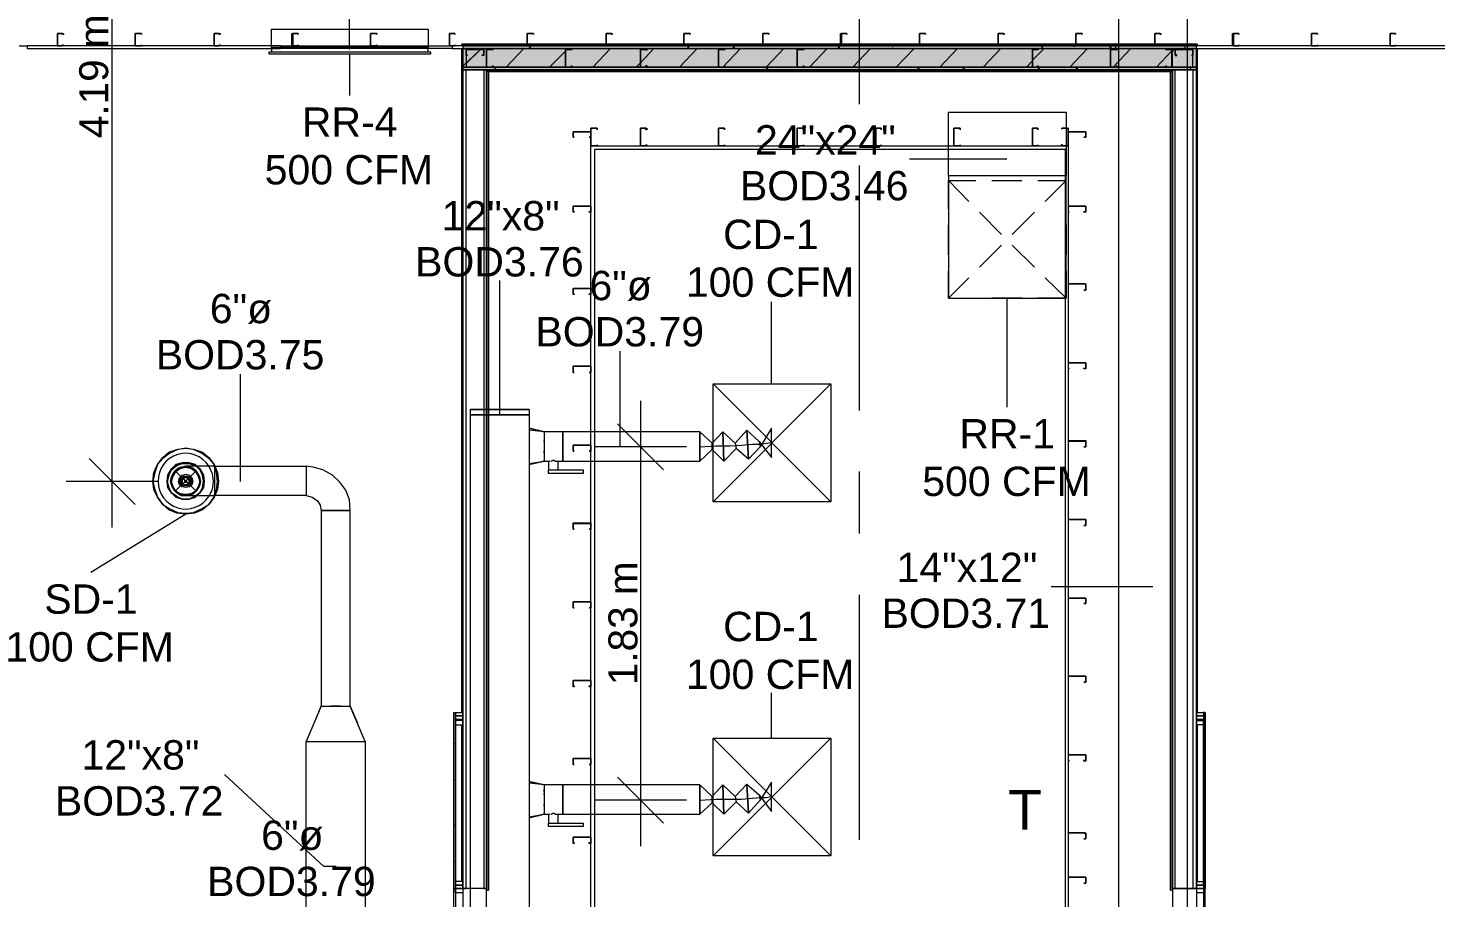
# Model space of a CAD drawing. Header units: metres. Extents: x -2 to 237, y -8 to 52.
# Drawn here: x 28.65 to 35.95, y 17.46 to 21.97 of the extents above; entities that cross this region are included whole.
import ezdxf

# ---------------------------------------------------------------- set-up
doc = ezdxf.new("R2010")
doc.units = ezdxf.units.M
doc.layers.add('HVAC - Ductos', color=5, linetype='Continuous', lineweight=0)
doc.layers.add('PDF2_Text', color=7, linetype='Continuous', lineweight=0)
doc.layers.add('PDF2_Geometry', color=7, linetype='Continuous', lineweight=0, true_color=0xaaaaaa)
doc.layers.add('PDF2_Solid Fills', color=7, linetype='Continuous', lineweight=0, true_color=0xffffff)
doc.styles.add('PDF Helvetica', font='')
doc.styles.get('PDF Helvetica').set_extended_font_data('Helvetica')

msp = doc.modelspace()

# ---------------------------------------------------------------- hatches: boundary and pattern name
at = {"layer": 'PDF2_Solid Fills', "lineweight": 0, "transparency": 33554559}
for points in [[(34.6874, 21.8644), (34.6874, 21.768), (30.9221, 21.768), (30.9221, 21.8644), (30.9037, 21.8644), (30.9037, 21.7543), (34.7057, 21.7543), (34.7057, 21.8644)], [(34.6874, 21.7681), (34.6874, 21.8644), (30.9221, 21.8644), (30.9221, 21.7681)]]:
    msp.add_hatch(color=256, dxfattribs=at).paths.add_polyline_path(points)

# ---------------------------------------------------------------- linework, layer by layer
at = {"layer": 'HVAC - Ductos', "lineweight": 0}
for points in [[(29.0876, 19.3832), (29.0876, 24.0566)], [(30.3166, 21.8598), (30.3166, 22.0982), (30.3166, 22.3367)], [(32.9583, 22.3367), (32.9583, 22.0982), (32.9583, 21.8598)], [(30.7386, 21.846), (30.7249, 21.846), (30.7249, 21.869), (29.9131, 21.869), (29.9131, 21.9653), (30.7249, 21.9653), (30.7249, 21.869), (29.9131, 21.869), (29.9131, 21.846), (29.8993, 21.846), (29.8993, 21.8368), (30.7386, 21.8368), (30.7386, 21.846), (29.8993, 21.846)], [(29.9223, 21.8368), (30.7157, 21.8368)], [(30.3166, 21.8368), (30.3166, 21.6213)], [(33.7243, 21.2911), (33.2198, 21.2911)], [(33.4216, 21.181), (33.4216, 20.571), (34.0316, 20.571), (34.0316, 21.204), (33.4216, 21.204), (33.4216, 20.571), (34.0316, 20.571), (34.0316, 21.181)], [(33.5271, 21.0709), (33.4216, 21.181), (33.5638, 21.181)], [(33.6463, 21.181), (33.8022, 21.181)], [(33.8848, 21.181), (34.0316, 21.181)], [(33.6968, 20.9012), (33.5821, 21.0159)], [(33.8665, 20.7315), (33.7518, 20.8462)], [(31.0963, 19.9656), (31.0963, 20.6628)], [(34.0316, 20.571), (33.9215, 20.6765)], [(32.5043, 20.1262), (32.5043, 20.5527)], [(33.7243, 20.571), (33.7243, 20.0069)], [(31.7201, 19.8005), (31.7201, 20.2959)], [(29.7526, 19.6217), (29.7526, 20.1766)], [(32.8116, 20.1262), (32.2016, 19.5162)], [(32.2016, 20.1262), (32.8116, 19.5162)], [(31.2477, 19.9932), (31.2477, 19.9656), (30.945, 19.9656), (30.945, 19.9932)], [(30.945, 19.9932), (31.2477, 19.9932), (30.945, 19.9932)], [(31.8256, 20.039), (31.8256, 17.7322)], [(31.9448, 19.6813), (31.8256, 19.8005), (31.7063, 19.9198)], [(31.2477, 19.8968), (31.3256, 19.8785), (31.2477, 19.8968), (31.2477, 19.8922)], [(31.3256, 19.8785), (31.2477, 19.8877), (31.2477, 19.8785)], [(31.2477, 19.7134), (31.3256, 19.7271), (31.3486, 19.7271), (31.3486, 19.6813), (31.3532, 19.6813), (31.3578, 19.6813), (31.3624, 19.6813), (31.367, 19.6813), (31.3715, 19.6813), (31.3807, 19.6813), (31.3853, 19.6813), (31.3899, 19.6813), (31.3945, 19.6813), (31.3991, 19.6813), (31.3991, 19.7271), (31.4219, 19.7271), (31.4219, 19.7363), (31.4219, 19.7501), (31.4219, 19.7639), (31.4219, 19.7822), (31.4219, 19.8005), (31.4219, 19.8235), (31.4219, 19.8418), (31.4219, 19.8556), (31.4219, 19.8693), (31.4219, 19.8739), (31.4219, 19.8785), (31.3256, 19.8785), (31.3256, 19.8739), (31.3256, 19.8693), (31.3256, 19.8556), (31.3256, 19.8418), (31.3256, 19.8235), (31.3256, 19.8005), (31.3256, 19.7822), (31.3256, 19.7639), (31.3256, 19.7501), (31.3256, 19.7363), (31.3256, 19.7317), (31.3256, 19.7271), (31.3256, 19.7317), (31.3256, 19.7271)], [(31.2477, 19.8739), (31.2477, 19.8556), (31.2477, 19.851), (31.2477, 19.8464), (31.2477, 19.8373), (31.2477, 19.8235), (31.2477, 19.8189), (31.2477, 19.8143), (31.2477, 19.7913), (31.2477, 19.7868), (31.2477, 19.7822), (31.2477, 19.7685), (31.2477, 19.7593), (31.2477, 19.7547)], [(32.197, 19.8189), (32.2521, 19.8785), (32.2567, 19.7271), (32.197, 19.7868), (32.197, 19.8189), (32.1328, 19.8785), (31.4219, 19.8785), (31.4219, 19.8739), (31.4219, 19.8693), (31.4219, 19.8556), (31.4219, 19.8418), (31.4219, 19.8235), (31.4219, 19.8005), (31.4219, 19.7822), (31.4219, 19.7639), (31.4219, 19.7501), (31.4219, 19.7363), (31.4219, 19.7271), (32.1328, 19.7271), (32.1328, 19.8785), (32.1328, 19.7271), (32.197, 19.7868)], [(32.3163, 19.8189), (32.3759, 19.8877), (32.3851, 19.7363), (32.3209, 19.7913), (32.2567, 19.7271), (32.2521, 19.8785), (32.3163, 19.8189), (32.3209, 19.7913)], [(32.4401, 19.8281), (32.5043, 19.7455), (32.5043, 19.8968), (32.4447, 19.8005), (32.3851, 19.7363), (32.3759, 19.8877), (32.4401, 19.8281), (32.4447, 19.8005)], [(29.615, 19.6996), (29.615, 19.7088), (29.5875, 19.7409), (29.5507, 19.7685), (29.5095, 19.7868), (29.4682, 19.7913), (29.427, 19.7868), (29.3856, 19.7685), (29.349, 19.7409), (29.3215, 19.7088), (29.3077, 19.6676), (29.2985, 19.6217), (29.3077, 19.5804), (29.3215, 19.5391), (29.349, 19.5025), (29.3856, 19.4795), (29.427, 19.4611), (29.4682, 19.4565), (29.5095, 19.4611), (29.5507, 19.4795), (29.5875, 19.5025), (29.615, 19.5391), (29.615, 19.5483)], [(32.0641, 19.8005), (31.8256, 19.8005), (31.587, 19.8005)], [(32.1328, 19.8005), (32.2154, 19.8051), (32.2888, 19.8051), (32.3484, 19.8097), (32.4034, 19.8143), (32.4493, 19.8143), (32.4768, 19.8189), (32.4998, 19.8235), (32.5043, 19.8235)], [(28.9683, 19.7409), (29.0876, 19.6217), (29.2068, 19.5025)], [(29.6196, 19.5483), (29.6196, 19.5575), (29.6196, 19.5712), (29.6196, 19.585), (29.6196, 19.6034), (29.6196, 19.6217), (29.6196, 19.6446), (29.6196, 19.663), (29.6196, 19.6768), (29.6196, 19.6905), (29.6196, 19.6951), (29.6196, 19.6996), (29.5783, 19.6996), (29.537, 19.6996), (29.5049, 19.6996), (29.4819, 19.6996), (29.4682, 19.6996), (29.4728, 19.6996), (29.4682, 19.6996), (29.4499, 19.6951), (29.4316, 19.6905), (29.4132, 19.6768), (29.404, 19.663), (29.3948, 19.6446), (29.3902, 19.6217), (29.3948, 19.6034), (29.404, 19.585), (29.4132, 19.5712), (29.4316, 19.5575), (29.4499, 19.5483), (29.4682, 19.5483), (29.4728, 19.5483), (29.4682, 19.5483), (29.4499, 19.5483), (29.4316, 19.5575), (29.4132, 19.5712), (29.404, 19.585), (29.3948, 19.6034), (29.3902, 19.6217), (29.3948, 19.6446), (29.404, 19.663), (29.4132, 19.6768), (29.4316, 19.6905), (29.4499, 19.6951), (29.4682, 19.6996)], [(29.4682, 19.5483), (29.4728, 19.5483), (29.4911, 19.5483), (29.5233, 19.5483), (29.5599, 19.5483), (29.6012, 19.5483), (29.6196, 19.5483), (29.6196, 19.5575), (29.6196, 19.5712), (29.6196, 19.585), (29.6196, 19.6034), (29.6196, 19.6217), (29.6196, 19.6446), (29.6196, 19.663), (29.6196, 19.6768), (29.6196, 19.6905), (29.6196, 19.6951), (29.6196, 19.6996)], [(29.4728, 19.5483), (29.4865, 19.5483), (29.5049, 19.5575), (29.5233, 19.5712), (29.5324, 19.585), (29.5416, 19.6034), (29.5462, 19.6217), (29.5416, 19.6446), (29.5324, 19.663), (29.5233, 19.6768), (29.5049, 19.6905), (29.4865, 19.6951), (29.4728, 19.6996)], [(29.5875, 19.6996), (29.6058, 19.663), (29.6104, 19.6217), (29.6058, 19.5804), (29.5875, 19.5437)], [(29.615, 19.5483), (29.6287, 19.5804), (29.6333, 19.6217), (29.6287, 19.6676), (29.615, 19.6996)], [(29.6196, 19.6996), (29.6333, 19.6676), (29.6379, 19.6217), (29.6333, 19.5804), (29.6196, 19.5483)], [(31.2477, 19.7501), (31.2477, 19.7317)], [(31.2477, 19.7271), (31.2477, 19.718), (31.2477, 19.7134), (31.2477, 19.7088)], [(31.2477, 19.7088), (31.3256, 19.7271), (31.2477, 19.7088)], [(31.3486, 19.7271), (31.3532, 19.7271), (31.3578, 19.7271)], [(31.3624, 19.7271), (31.3715, 19.7317), (31.3761, 19.7317), (31.3853, 19.7271), (31.3945, 19.7271), (31.3991, 19.7271)], [(29.3948, 19.6492), (29.3994, 19.6538)], [(29.3994, 19.5988), (29.3948, 19.6217), (29.3994, 19.6492)], [(29.404, 19.6538), (29.4178, 19.6768), (29.4362, 19.6905)], [(29.4362, 19.6905), (29.4407, 19.6951)], [(29.4453, 19.6905), (29.4682, 19.6951), (29.4911, 19.6905)], [(29.4957, 19.6951), (29.5003, 19.6905), (29.5187, 19.6768), (29.5324, 19.6538)], [(29.537, 19.6538), (29.537, 19.6492), (29.5416, 19.6217), (29.537, 19.5988), (29.537, 19.5942), (29.537, 19.5896)], [(29.326, 19.6217), (29.0876, 19.6217), (28.8491, 19.6217)], [(29.3994, 19.5896), (29.3994, 19.5942), (29.3948, 19.5988)], [(29.4362, 19.5575), (29.4178, 19.5712), (29.404, 19.5942)], [(29.4407, 19.5529), (29.4362, 19.5529)], [(29.4911, 19.5529), (29.4682, 19.5483), (29.4453, 19.5529)], [(29.5003, 19.5529), (29.4957, 19.5529)], [(29.5324, 19.5942), (29.5187, 19.5712), (29.5003, 19.5575)], [(29.5416, 19.5621), (29.5233, 19.5483)], [(29.5233, 19.5483), (29.5416, 19.5621)], [(29.5553, 19.5896), (29.5416, 19.5621)], [(29.5416, 19.5621), (29.5553, 19.5896)], [(29.4682, 19.452), (28.9775, 19.1493)], [(30.28, 18.4568), (30.2846, 18.4568), (30.2983, 18.4568), (30.3121, 18.4568), (30.3166, 18.4568), (30.3212, 18.4568), (30.3212, 19.4703), (30.3121, 19.4703), (30.2983, 19.4703), (30.2846, 19.4703), (30.2663, 19.4703), (30.2479, 19.4703), (30.2249, 19.4703), (30.2066, 19.4703), (30.1929, 19.4703), (30.1791, 19.4703), (30.1745, 19.4703), (30.1699, 19.4703), (30.1699, 18.4568), (30.1745, 18.4568), (30.1791, 18.4568), (30.1929, 18.4568), (30.2066, 18.4568), (30.2158, 18.4568)], [(34.481, 19.0759), (33.9536, 19.0759)], [(30.092, 16.3884), (30.092, 18.2733), (30.3992, 18.2733), (30.3212, 18.4568), (30.358, 18.3696)], [(30.1332, 18.3696), (30.1699, 18.4568), (30.092, 18.2733), (30.3992, 18.2733), (30.3992, 15.9893), (30.092, 15.9893), (30.092, 16.2554)], [(30.1699, 18.4568), (30.1745, 18.4568), (30.1929, 18.4568), (30.2158, 18.4568), (30.2479, 18.4568), (30.2754, 18.4568), (30.2983, 18.4568), (30.3166, 18.4568), (30.3212, 18.4568)], [(30.2708, 18.4568), (30.2663, 18.4568), (30.2479, 18.4568), (30.2249, 18.4568), (30.2204, 18.4568)], [(32.5043, 18.2917), (32.5043, 18.5255)], [(32.8116, 18.2917), (32.2016, 17.6817)], [(32.2016, 18.2917), (32.8116, 17.6817)], [(30.2479, 17.6267), (30.1837, 17.6267), (29.67, 18.1036)], [(31.2477, 18.067), (31.3256, 18.0486), (31.2477, 18.067), (31.2477, 18.0624)], [(31.3256, 18.0486), (31.2477, 18.0578), (31.2477, 18.0486)], [(31.2477, 17.8835), (31.3256, 17.8973), (31.3486, 17.8973), (31.3486, 17.8514), (31.3532, 17.8514), (31.3578, 17.8514), (31.3624, 17.8514), (31.367, 17.8514), (31.3715, 17.8514), (31.3807, 17.8514), (31.3853, 17.8514), (31.3899, 17.8514), (31.3945, 17.8514), (31.3991, 17.8514), (31.3991, 17.8973), (31.4219, 17.8973), (31.4219, 17.9064), (31.4219, 17.9202), (31.4219, 17.9339), (31.4219, 17.9523), (31.4219, 17.9706), (31.4219, 17.9936), (31.4219, 18.0119), (31.4219, 18.0257), (31.4219, 18.0394), (31.4219, 18.044), (31.4219, 18.0486), (31.3256, 18.0486), (31.3256, 18.044), (31.3256, 18.0394), (31.3256, 18.0257), (31.3256, 18.0119), (31.3256, 17.9936), (31.3256, 17.9706), (31.3256, 17.9523), (31.3256, 17.9339), (31.3256, 17.9202), (31.3256, 17.9064), (31.3256, 17.9019), (31.3256, 17.8973), (31.3256, 17.9019), (31.3256, 17.8973)], [(31.2477, 18.044), (31.2477, 18.0257), (31.2477, 18.0211), (31.2477, 18.0165), (31.2477, 18.0073), (31.2477, 17.9936), (31.2477, 17.989), (31.2477, 17.9844), (31.2477, 17.9615), (31.2477, 17.9569), (31.2477, 17.9523), (31.2477, 17.9385), (31.2477, 17.9293), (31.2477, 17.9247)], [(32.197, 17.989), (32.2521, 18.0486), (32.2567, 17.8973), (32.197, 17.9569), (32.197, 17.989), (32.1328, 18.0486), (31.4219, 18.0486), (31.4219, 18.044), (31.4219, 18.0394), (31.4219, 18.0257), (31.4219, 18.0119), (31.4219, 17.9936), (31.4219, 17.9706), (31.4219, 17.9523), (31.4219, 17.9339), (31.4219, 17.9202), (31.4219, 17.9064), (31.4219, 17.8973), (32.1328, 17.8973), (32.1328, 18.0486), (32.1328, 17.8973), (32.197, 17.9569)], [(31.9448, 17.8514), (31.8256, 17.9706), (31.7063, 18.0899)], [(32.3163, 17.989), (32.3759, 18.0532), (32.3851, 17.9019), (32.3209, 17.9615), (32.2567, 17.8973), (32.2521, 18.0486), (32.3163, 17.989), (32.3209, 17.9615)], [(32.4401, 17.9981), (32.5043, 17.911), (32.5043, 18.0624), (32.4447, 17.9706), (32.3851, 17.9019), (32.3759, 18.0532), (32.4401, 17.9981), (32.4447, 17.9706)], [(32.0641, 17.9706), (31.8256, 17.9706), (31.587, 17.9706)], [(32.1328, 17.9706), (32.2154, 17.9752), (32.2888, 17.9752), (32.3484, 17.9752), (32.4034, 17.9798), (32.4493, 17.9844), (32.4768, 17.9844), (32.4998, 17.989), (32.5043, 17.989)], [(31.2477, 17.9202), (31.2477, 17.9019)], [(31.2477, 17.8973), (31.2477, 17.8881), (31.2477, 17.8835), (31.2477, 17.8789)], [(31.2477, 17.8789), (31.3256, 17.8973), (31.2477, 17.8789)], [(31.3486, 17.8973), (31.3532, 17.8973), (31.3578, 17.8973)], [(31.3624, 17.8973), (31.3715, 17.9019), (31.3761, 17.9019), (31.3853, 17.8973), (31.3945, 17.8973), (31.3991, 17.8973)]]:
    msp.add_lwpolyline(points, dxfattribs=at)
for points in [[(33.9444, 22.8, -0.414648), (34.6599, 22.0891), (34.3021, 22.0891), (34.3021, 16.8608), (34.6599, 16.8608), (34.6599, 22.0891), (34.3021, 22.0891, 0.416087), (33.9444, 22.4468), (33.9444, 22.8), (30.9312, 22.8), (30.9312, 22.4468, -0.4194), (30.2204, 23.1577)], [(29.5875, 19.6996, 0.771072), (29.326, 19.6217, 0.752868), (29.5875, 19.5437)]]:
    msp.add_lwpolyline(points, format="xyb", dxfattribs=at)
for points in [[(29.9223, 21.869), (30.0415, 21.869)], [(30.1241, 21.869), (30.28, 21.869)], [(30.3626, 21.869), (30.5185, 21.869)], [(30.601, 21.869), (30.7203, 21.869)], [(33.4216, 21.204), (33.4216, 21.5342), (34.0316, 21.5342), (34.0316, 21.204)], [(32.8116, 19.5162), (32.2016, 19.5162), (32.2016, 20.1262), (32.8116, 20.1262)], [(31.2477, 19.9656), (31.2477, 17.2643), (30.945, 17.2643), (30.945, 19.9656)], [(32.1328, 19.8785), (32.1328, 19.8739), (32.1328, 19.8693), (32.1328, 19.8556), (32.1328, 19.8418), (32.1328, 19.8235), (32.1328, 19.8005), (32.1328, 19.7822), (32.1328, 19.7639), (32.1328, 19.7501), (32.1328, 19.7363), (32.1328, 19.7271), (32.1328, 19.7363), (32.1328, 19.7501), (32.1328, 19.7639), (32.1328, 19.7822), (32.1328, 19.8005), (32.1328, 19.8235), (32.1328, 19.8418), (32.1328, 19.8556), (32.1328, 19.8693), (32.1328, 19.8739)], [(30.092, 19.5483), (29.6196, 19.5483), (29.615, 19.5391), (29.5875, 19.5025), (29.5553, 19.4749), (29.5141, 19.4565), (29.4682, 19.452), (29.4224, 19.4565), (29.3811, 19.4749), (29.349, 19.5025), (29.3215, 19.5391), (29.3031, 19.5804), (29.2985, 19.6217), (29.3031, 19.6676), (29.3215, 19.7088), (29.349, 19.7455), (29.3811, 19.773), (29.4224, 19.7868), (29.4682, 19.7959), (29.5141, 19.7868), (29.5553, 19.773), (29.5875, 19.7455), (29.615, 19.7088), (29.6196, 19.6996), (30.092, 19.6996), (30.092, 19.6951), (30.092, 19.6905), (30.092, 19.6768), (30.092, 19.663), (30.092, 19.6446), (30.092, 19.6217), (30.092, 19.6034), (30.092, 19.585), (30.092, 19.5712), (30.092, 19.5575)], [(31.3256, 19.8281), (31.3256, 19.8327)], [(31.3256, 19.7685), (31.3256, 19.773), (31.3256, 19.7776), (31.3256, 19.773)], [(29.3719, 19.6217), (29.3811, 19.6538), (29.3948, 19.6813), (29.4224, 19.7042), (29.4499, 19.7134), (29.4865, 19.7134), (29.5141, 19.7042), (29.5233, 19.6996), (29.5187, 19.7088), (29.4865, 19.718), (29.4499, 19.718), (29.4178, 19.7088), (29.3948, 19.6859), (29.3765, 19.6538), (29.3719, 19.6217), (29.3765, 19.5896), (29.3948, 19.5621), (29.4178, 19.5391), (29.4499, 19.5299), (29.4865, 19.5299), (29.5187, 19.5391), (29.5233, 19.5483), (29.5141, 19.5437), (29.4865, 19.5299), (29.4499, 19.5299), (29.4224, 19.5437), (29.3948, 19.5621), (29.3811, 19.5896)], [(29.5233, 19.5483), (29.5187, 19.5391), (29.4865, 19.5299), (29.4499, 19.5299), (29.4178, 19.5391), (29.3948, 19.5621), (29.3765, 19.5896), (29.3719, 19.6217), (29.3765, 19.6538), (29.3948, 19.6859), (29.4178, 19.7088), (29.4499, 19.718), (29.4865, 19.718), (29.5187, 19.7088), (29.5233, 19.6996), (29.5141, 19.7042), (29.4865, 19.7134), (29.4499, 19.7134), (29.4224, 19.7042), (29.3948, 19.6813), (29.3811, 19.6538), (29.3719, 19.6217), (29.3811, 19.5896), (29.3948, 19.5621), (29.4224, 19.5437), (29.4499, 19.5299), (29.4865, 19.5299), (29.5141, 19.5437)], [(29.5599, 19.6217), (29.5553, 19.6538), (29.5416, 19.6813), (29.5233, 19.6996), (29.5416, 19.6813), (29.5553, 19.6538), (29.5599, 19.6217), (29.5553, 19.5896)], [(29.5416, 19.5621), (29.5599, 19.5896), (29.5645, 19.6217), (29.5599, 19.6538), (29.5416, 19.6859), (29.5233, 19.6996), (29.5416, 19.6859), (29.5599, 19.6538), (29.5645, 19.6217), (29.5599, 19.5896), (29.5416, 19.5621), (29.5233, 19.5483)], [(30.092, 19.6996), (30.092, 19.6951), (30.092, 19.6905), (30.092, 19.6768), (30.092, 19.663), (30.092, 19.6446), (30.092, 19.6217), (30.092, 19.6034), (30.092, 19.585), (30.092, 19.5712), (30.092, 19.5575), (30.092, 19.5483), (30.1241, 19.5391), (30.1515, 19.5208), (30.1653, 19.4979), (30.1699, 19.4703), (30.1745, 19.4703), (30.1791, 19.4703), (30.1929, 19.4703), (30.2066, 19.4703), (30.2249, 19.4703), (30.2479, 19.4703), (30.2663, 19.4703), (30.2846, 19.4703), (30.2983, 19.4703), (30.3121, 19.4703), (30.3212, 19.4703), (30.3166, 19.5254), (30.2983, 19.5758), (30.2663, 19.6171), (30.2295, 19.6538), (30.1791, 19.6813), (30.1287, 19.6951)], [(29.404, 19.6492), (29.4178, 19.6722), (29.4407, 19.6905), (29.4682, 19.6951), (29.4957, 19.6905), (29.5187, 19.6722), (29.5324, 19.6492), (29.5416, 19.6217), (29.5324, 19.5942), (29.5187, 19.5712), (29.4957, 19.5575), (29.4682, 19.5529), (29.4407, 19.5575), (29.4178, 19.5712), (29.404, 19.5942), (29.3948, 19.6217)], [(29.5416, 19.6034), (29.5324, 19.585), (29.5187, 19.5712), (29.5049, 19.5575), (29.4865, 19.5529), (29.4682, 19.5483), (29.4499, 19.5529), (29.4316, 19.5575), (29.4178, 19.5712), (29.404, 19.585), (29.3948, 19.6034), (29.3948, 19.6217), (29.3948, 19.64), (29.404, 19.6584), (29.4178, 19.6768), (29.4316, 19.6859), (29.4499, 19.6951), (29.4682, 19.6951), (29.4865, 19.6951), (29.5049, 19.6859), (29.5187, 19.6768), (29.5324, 19.6584), (29.5416, 19.64), (29.5416, 19.6217)], [(29.4362, 19.64), (29.4499, 19.6538), (29.4682, 19.6584), (29.4865, 19.6538), (29.5003, 19.64), (29.5049, 19.6217), (29.5003, 19.6034), (29.4865, 19.5942), (29.4682, 19.5896), (29.4499, 19.5942), (29.4362, 19.6034), (29.4316, 19.6217)], [(29.4407, 19.64), (29.4499, 19.6538), (29.4682, 19.6584), (29.4865, 19.6538), (29.4957, 19.64), (29.5003, 19.6217), (29.4957, 19.6079), (29.4865, 19.5942), (29.4682, 19.5896), (29.4499, 19.5942), (29.4407, 19.6079), (29.4362, 19.6217)], [(29.4453, 19.64), (29.459, 19.6492), (29.4774, 19.6492), (29.4911, 19.64), (29.4957, 19.6217), (29.4911, 19.6079), (29.4774, 19.5988), (29.459, 19.5988), (29.4453, 19.6079), (29.4407, 19.6217)], [(29.4499, 19.6354), (29.459, 19.6446), (29.4774, 19.6446), (29.4865, 19.6354), (29.4911, 19.6217), (29.4865, 19.6079), (29.4774, 19.5988), (29.459, 19.5988), (29.4499, 19.6079), (29.4453, 19.6217)], [(29.4545, 19.6354), (29.4682, 19.6446), (29.4819, 19.6354), (29.4865, 19.6217), (29.4819, 19.6079), (29.4682, 19.6034), (29.4545, 19.6079), (29.4499, 19.6217)], [(29.4636, 19.6262), (29.4636, 19.6217), (29.4636, 19.6262), (29.4728, 19.6262), (29.4728, 19.6217), (29.4728, 19.6262)], [(31.5274, 19.6813), (31.5274, 19.663), (31.3486, 19.663), (31.3486, 19.6813)], [(29.4728, 19.6171), (29.4728, 19.6217), (29.4728, 19.6171), (29.4636, 19.6171), (29.4636, 19.6217), (29.4636, 19.6171)], [(32.8116, 17.6817), (32.2016, 17.6817), (32.2016, 18.2917), (32.8116, 18.2917)], [(31.3256, 18.0119), (31.3256, 18.0257)], [(32.1328, 18.0486), (32.1328, 18.044), (32.1328, 18.0394), (32.1328, 18.0257), (32.1328, 18.0119), (32.1328, 17.9936), (32.1328, 17.9706), (32.1328, 17.9523), (32.1328, 17.9339), (32.1328, 17.9202), (32.1328, 17.9064), (32.1328, 17.8973), (32.1328, 17.9064), (32.1328, 17.9202), (32.1328, 17.9339), (32.1328, 17.9523), (32.1328, 17.9706), (32.1328, 17.9936), (32.1328, 18.0119), (32.1328, 18.0257), (32.1328, 18.0394), (32.1328, 18.044)], [(31.3256, 17.9981), (31.3256, 18.0027)], [(31.3256, 17.9385), (31.3256, 17.9431), (31.3256, 17.9477), (31.3256, 17.9431)], [(31.5274, 17.8514), (31.5274, 17.833), (31.3486, 17.833), (31.3486, 17.8514)]]:
    msp.add_lwpolyline(points, close=True, dxfattribs=at)
at = {"layer": 'PDF2_Geometry', "lineweight": 0}
for points in [[(28.8032, 21.8782), (28.8032, 21.8828), (28.8032, 21.9423), (28.8353, 21.9423), (28.8353, 21.9377), (28.8307, 21.9377), (28.8307, 21.9423), (28.8032, 21.9423), (28.8032, 21.8828), (28.8032, 21.8782), (28.8307, 21.8782), (28.8307, 21.8828), (28.8353, 21.8828), (28.8353, 21.8782)], [(29.2114, 21.8782), (29.2068, 21.8782), (29.2068, 21.8828), (29.2068, 21.9423), (29.2114, 21.9423), (29.2389, 21.9423), (29.2389, 21.9377), (29.2389, 21.9423), (29.2114, 21.9423), (29.2068, 21.9423), (29.2068, 21.8828), (29.2068, 21.8782), (29.2114, 21.8782), (29.2389, 21.8782)], [(29.615, 21.8782), (29.615, 21.8828), (29.615, 21.9423), (29.6471, 21.9423), (29.6471, 21.9377), (29.6425, 21.9377), (29.6425, 21.9423), (29.615, 21.9423), (29.615, 21.8828), (29.615, 21.8782), (29.6425, 21.8782), (29.6425, 21.8828), (29.6471, 21.8828), (29.6471, 21.8782)], [(30.0232, 21.8782), (30.0186, 21.8782), (30.0186, 21.8828), (30.0186, 21.9423), (30.0232, 21.9423), (30.0507, 21.9423), (30.0507, 21.9377), (30.0507, 21.9423), (30.0232, 21.9423), (30.0232, 21.8828), (30.0232, 21.8782), (30.0507, 21.8782)], [(30.4267, 21.8782), (30.4267, 21.8828), (30.4267, 21.9423), (30.4589, 21.9423), (30.4589, 21.9377), (30.4589, 21.9423), (30.4267, 21.9423), (30.4267, 21.8828), (30.4267, 21.8782), (30.4589, 21.8782)], [(30.8349, 21.8782), (30.8349, 21.8828), (30.8349, 21.9423), (30.8624, 21.9423), (30.8624, 21.9377), (30.8624, 21.9423), (30.8349, 21.9423), (30.8349, 21.8828), (30.8349, 21.8782), (30.8624, 21.8782)], [(30.8991, 21.8873), (30.8991, 21.8782), (30.8991, 21.8873), (30.9037, 21.8873), (30.9037, 21.8782), (30.9037, 21.8873), (30.9037, 21.8782), (30.9037, 21.8873), (31.2385, 21.8873), (31.6467, 21.8873), (32.0503, 21.8873), (32.4585, 21.8873), (32.862, 21.8873), (32.4585, 21.8873), (32.0503, 21.8873), (31.6467, 21.8873), (31.2385, 21.8873), (30.9037, 21.8873)], [(31.2431, 21.8782), (31.2385, 21.8782), (31.2385, 21.8828), (31.2385, 21.9423), (31.2431, 21.9423), (31.2706, 21.9423), (31.2706, 21.9377), (31.2706, 21.9423), (31.2431, 21.9423), (31.2385, 21.9423), (31.2385, 21.8828), (31.2385, 21.8782), (31.2431, 21.8782), (31.2706, 21.8782)], [(31.6467, 21.8782), (31.6467, 21.8828), (31.6467, 21.9423), (31.6788, 21.9423), (31.6788, 21.9377), (31.6742, 21.9377), (31.6742, 21.9423), (31.6467, 21.9423), (31.6467, 21.8828), (31.6467, 21.8782), (31.6742, 21.8782), (31.6742, 21.8828), (31.6788, 21.8828), (31.6788, 21.8782)], [(32.0549, 21.8782), (32.0503, 21.8782), (32.0503, 21.8828), (32.0503, 21.9423), (32.0549, 21.9423), (32.0824, 21.9423), (32.0824, 21.9377), (32.0824, 21.9423), (32.0549, 21.9423), (32.0503, 21.9423), (32.0503, 21.8828), (32.0549, 21.8782), (32.0824, 21.8782)], [(32.4585, 21.8782), (32.4585, 21.8828), (32.4585, 21.9423), (32.4906, 21.9423), (32.4906, 21.9377), (32.4906, 21.9423), (32.4585, 21.9423), (32.4585, 21.8828), (32.4585, 21.8782), (32.4906, 21.8782)], [(32.8666, 21.8782), (32.862, 21.8828), (32.862, 21.9423), (32.8666, 21.9423), (32.8942, 21.9423), (32.8942, 21.9377), (32.8942, 21.9423), (32.8666, 21.9423), (32.8666, 21.8828), (32.8666, 21.8782), (32.8942, 21.8782)], [(33.2703, 21.8782), (33.2703, 21.8828), (33.2703, 21.9423), (33.3023, 21.9423), (33.3023, 21.9377), (33.3023, 21.9423), (33.2703, 21.9423), (33.2703, 21.8828), (33.2703, 21.8782), (33.3023, 21.8782)], [(33.6784, 21.8782), (33.6784, 21.8828), (33.6784, 21.9423), (33.7105, 21.9423), (33.7105, 21.9377), (33.7059, 21.9377), (33.7059, 21.9423), (33.6784, 21.9423), (33.6784, 21.8828), (33.6784, 21.8782), (33.7059, 21.8782), (33.7059, 21.8828), (33.7105, 21.8828), (33.7105, 21.8782)], [(34.0866, 21.8782), (34.082, 21.8782), (34.082, 21.8828), (34.082, 21.9423), (34.0866, 21.9423), (34.1141, 21.9423), (34.1141, 21.9377), (34.1141, 21.9423), (34.0866, 21.9423), (34.082, 21.9423), (34.082, 21.8828), (34.082, 21.8782), (34.0866, 21.8782), (34.1141, 21.8782)], [(34.4902, 21.8782), (34.4902, 21.8828), (34.4902, 21.9423), (34.5223, 21.9423), (34.5223, 21.9377), (34.5177, 21.9377), (34.5177, 21.9423), (34.4902, 21.9423), (34.4902, 21.8828), (34.4902, 21.8782), (34.5177, 21.8782), (34.5177, 21.8828), (34.5223, 21.8828), (34.5223, 21.8782)], [(34.8983, 21.8782), (34.8938, 21.8782), (34.8938, 21.8828), (34.8938, 21.9423), (34.8983, 21.9423), (34.9259, 21.9423), (34.9259, 21.9377), (34.9259, 21.9423), (34.8983, 21.9423), (34.8983, 21.8828), (34.8983, 21.8782), (34.9259, 21.8782)], [(35.302, 21.8782), (35.302, 21.8828), (35.302, 21.9423), (35.334, 21.9423), (35.334, 21.9377), (35.334, 21.9423), (35.302, 21.9423), (35.302, 21.8828), (35.302, 21.8782), (35.334, 21.8782)], [(35.7101, 21.8782), (35.7101, 21.8828), (35.7101, 21.9423), (35.7376, 21.9423), (35.7376, 21.9377), (35.7376, 21.9423), (35.7101, 21.9423), (35.7101, 21.8828), (35.7101, 21.8782), (35.7376, 21.8782)], [(29.959, 21.8782), (28.6473, 21.8782), (28.6473, 21.8644), (29.959, 21.8644)], [(29.2389, 21.8828), (29.2389, 21.8782)], [(30.0507, 21.8828), (30.0507, 21.8782)], [(30.4589, 21.8828), (30.4589, 21.8782)], [(34.2884, 21.8782), (30.8487, 21.8782), (30.8487, 21.8644), (34.2884, 21.8644)], [(30.8624, 21.8828), (30.8624, 21.8782)], [(30.867, 18.388), (30.867, 18.4064), (30.867, 18.4247), (30.9037, 18.4247), (30.9037, 21.8644), (30.9037, 18.4247), (30.9037, 18.4064), (30.867, 18.4064), (30.9037, 18.4064), (30.9037, 18.388), (30.9037, 18.3834), (30.9037, 18.388)], [(30.8991, 21.8644), (30.8991, 18.4247)], [(34.7058, 21.8782), (30.9037, 21.8782), (30.9037, 21.7543), (34.7058, 21.7543)], [(30.9037, 21.8782), (30.9037, 21.8644), (34.7058, 21.8644), (34.7058, 21.8782)], [(30.9037, 21.8644), (30.9037, 21.768), (34.7058, 21.768), (34.7058, 21.8644)], [(30.9221, 21.8598), (31.0092, 21.8598), (31.0138, 21.8598), (31.0138, 21.8277), (31.0046, 21.8277), (31.0046, 21.8322), (31.0138, 21.8322), (31.0138, 21.8598), (31.0092, 21.8598), (30.9221, 21.8598), (30.9221, 21.8322), (30.9266, 21.8322), (30.9266, 21.8277), (30.9221, 21.8277)], [(31.0321, 21.768), (31.0275, 21.768), (31.0275, 21.7726), (31.0275, 21.8598), (31.0321, 21.8598), (31.0597, 21.8598), (31.0597, 21.8552), (31.0597, 21.8598), (31.0321, 21.8598), (31.0275, 21.8598), (31.0275, 21.7726), (31.0321, 21.768), (31.0597, 21.768)], [(31.2477, 21.8644), (31.2568, 21.8782)], [(31.2706, 21.8828), (31.2706, 21.8782)], [(31.6467, 21.8782), (31.2706, 21.8782)], [(31.4357, 21.768), (31.4357, 21.7726), (31.4357, 21.8598), (31.4679, 21.8598), (31.4679, 21.8552), (31.4679, 21.8598), (31.4357, 21.8598), (31.4357, 21.7726), (31.4357, 21.768), (31.4679, 21.768)], [(32.0549, 21.8782), (31.6788, 21.8782)], [(31.8256, 21.768), (31.8256, 21.7726), (31.8256, 21.8598), (31.8576, 21.8598), (31.8576, 21.8552), (31.853, 21.8552), (31.853, 21.8598), (31.8256, 21.8598), (31.8256, 21.7726), (31.8256, 21.768), (31.853, 21.768), (31.853, 21.7772), (31.8576, 21.7772), (31.8576, 21.768)], [(32.0687, 21.8644), (32.0778, 21.8782)], [(32.0824, 21.8828), (32.0824, 21.8782)], [(32.4585, 21.8782), (32.0824, 21.8782)], [(32.2337, 21.768), (32.2292, 21.768), (32.2292, 21.7726), (32.2292, 21.8598), (32.2337, 21.8598), (32.2612, 21.8598), (32.2612, 21.8552), (32.2612, 21.8598), (32.2337, 21.8598), (32.2292, 21.8598), (32.2292, 21.7726), (32.2337, 21.7726), (32.2337, 21.768), (32.2612, 21.768)], [(32.3025, 21.8644), (32.3117, 21.8736)], [(32.4906, 21.8828), (32.4906, 21.8782)], [(32.8666, 21.8782), (32.4906, 21.8782)], [(32.6373, 21.768), (32.6373, 21.7726), (32.6373, 21.8598), (32.6695, 21.8598), (32.6695, 21.8552), (32.6695, 21.8598), (32.6373, 21.8598), (32.6373, 21.7726), (32.6373, 21.768), (32.6695, 21.768)], [(32.8483, 21.8782), (32.8575, 21.8644)], [(32.8942, 21.8828), (32.8942, 21.8782)], [(33.2703, 21.8782), (32.8942, 21.8782)], [(33.128, 21.8644), (33.1326, 21.869)], [(33.3023, 21.8828), (33.3023, 21.8782)], [(33.6784, 21.8782), (33.3023, 21.8782)], [(34.0866, 21.8782), (33.7105, 21.8782)], [(33.8573, 21.768), (33.8573, 21.7726), (33.8573, 21.8598), (33.8848, 21.8598), (33.8848, 21.8552), (33.8848, 21.8598), (33.8573, 21.8598), (33.8573, 21.7726), (33.8573, 21.768), (33.8848, 21.768)], [(33.9031, 21.8782), (33.9077, 21.869)], [(34.0728, 21.8736), (34.0728, 21.8782)], [(34.1141, 21.8828), (34.1141, 21.8782)], [(34.4902, 21.8782), (34.1141, 21.8782)], [(34.2563, 21.8782), (34.2655, 21.8644)], [(34.2655, 21.768), (34.2609, 21.768), (34.2609, 21.7726), (34.2609, 21.8598), (34.2655, 21.8598), (34.293, 21.8598), (34.293, 21.8552), (34.293, 21.8598), (34.2655, 21.8598), (34.2609, 21.8598), (34.2609, 21.7726), (34.2655, 21.768), (34.293, 21.768)], [(34.5498, 21.768), (34.5773, 21.768), (34.5819, 21.768), (34.5819, 21.7726), (34.5819, 21.8598), (34.5773, 21.8598), (34.5498, 21.8598), (34.5498, 21.8552), (34.5498, 21.8598), (34.5773, 21.8598), (34.5773, 21.7726), (34.5773, 21.768), (34.5498, 21.768), (34.5498, 21.7772)], [(34.6874, 21.8277), (34.6874, 21.8598), (34.6003, 21.8598), (34.5957, 21.8598), (34.5957, 21.8277), (34.6048, 21.8277), (34.6048, 21.8322), (34.5957, 21.8322), (34.5957, 21.8598), (34.6003, 21.8598), (34.6874, 21.8598), (34.6874, 21.8322), (34.6828, 21.8322), (34.6828, 21.8277)], [(36.0036, 21.8782), (34.6461, 21.8782), (34.6461, 21.8644), (36.0036, 21.8644)], [(34.7058, 18.4064), (34.7058, 18.4247), (34.7058, 21.8644), (34.7058, 18.4247), (34.7424, 18.4247), (34.7424, 17.512), (34.7516, 17.512), (34.7516, 18.4247), (34.7424, 18.4247), (34.7424, 18.4064)], [(34.7103, 21.8644), (34.7103, 18.4247)], [(34.9259, 21.8828), (34.9259, 21.8782)], [(35.334, 21.8828), (35.334, 21.8782)], [(35.7376, 21.8828), (35.7376, 21.8782)], [(30.9037, 21.768), (30.9037, 21.7543), (34.7058, 21.7543), (34.7058, 21.768)], [(31.0275, 21.7543), (31.0275, 17.512), (30.9037, 17.512), (30.9037, 21.7543)], [(31.0275, 21.7543), (31.0138, 21.7543), (31.0138, 17.512), (31.0275, 17.512)], [(31.0367, 17.5028), (31.0275, 17.5028), (31.0367, 17.5028), (31.0367, 21.7543)], [(31.0275, 21.7451), (34.5819, 21.7451)], [(31.0597, 21.7772), (31.0597, 21.768)], [(31.0688, 21.7543), (31.0734, 21.7635)], [(34.4902, 21.7543), (31.1514, 21.7543)], [(31.4679, 21.7772), (31.4679, 21.768)], [(32.087, 21.768), (32.0915, 21.7635)], [(32.2612, 21.7772), (32.2612, 21.768)], [(32.4768, 21.7543), (32.486, 21.768)], [(32.6695, 21.7772), (32.6695, 21.768)], [(32.8346, 21.768), (32.8392, 21.768)], [(33.2611, 21.768), (33.2703, 21.7543)], [(33.495, 21.768), (33.5041, 21.7543)], [(33.6555, 21.7635), (33.6601, 21.768)], [(33.8848, 21.7772), (33.8848, 21.768)], [(33.8848, 21.7543), (33.8939, 21.768)], [(34.082, 21.768), (34.0912, 21.7543)], [(34.293, 21.7772), (34.293, 21.768)], [(34.5727, 17.5028), (34.5819, 17.5028), (34.5727, 17.5028), (34.5727, 21.7543)], [(34.6736, 21.7635), (34.6782, 21.7543)], [(34.7058, 21.7543), (34.6874, 21.7543), (34.6874, 17.512), (34.7058, 17.512)], [(31.5687, 21.3599), (31.5687, 21.4516), (31.6008, 21.4516), (31.6008, 21.4424), (31.6008, 21.4516), (31.5687, 21.4516), (31.5687, 21.3599), (31.6008, 21.3599)], [(31.8256, 21.3599), (31.8256, 21.4516), (31.8576, 21.4516), (31.8576, 21.4424), (31.853, 21.4424), (31.853, 21.4516), (31.8256, 21.4516), (31.8256, 21.3599), (31.853, 21.3599), (31.853, 21.3645), (31.8576, 21.3645), (31.8576, 21.3599)], [(32.2337, 21.3599), (32.2292, 21.3599), (32.2292, 21.4516), (32.2337, 21.4516), (32.2612, 21.4516), (32.2612, 21.4424), (32.2612, 21.4516), (32.2337, 21.4516), (32.2292, 21.4516), (32.2292, 21.3599), (32.2337, 21.3599), (32.2612, 21.3599)], [(32.6373, 21.3599), (32.6373, 21.4516), (32.6695, 21.4516), (32.6695, 21.4424), (32.6695, 21.4516), (32.6373, 21.4516), (32.6373, 21.3599), (32.6695, 21.3599)], [(33.0455, 21.3599), (33.0409, 21.3599), (33.0409, 21.4516), (33.0455, 21.4516), (33.073, 21.4516), (33.073, 21.4424), (33.073, 21.4516), (33.0455, 21.4516), (33.0455, 21.3599), (33.073, 21.3599)], [(33.4491, 21.3599), (33.4491, 21.4516), (33.4812, 21.4516), (33.4812, 21.4424), (33.4812, 21.4516), (33.4491, 21.4516), (33.4491, 21.3599), (33.4812, 21.3599)], [(33.8573, 21.3599), (33.8573, 21.4516), (33.8848, 21.4516), (33.8848, 21.4424), (33.8848, 21.4516), (33.8573, 21.4516), (33.8573, 21.3599), (33.8848, 21.3599)], [(34.0086, 21.447), (34.0086, 21.4516)], [(34.0362, 21.4516), (34.0407, 21.4516), (34.0407, 21.3599), (34.0362, 21.3599), (34.0086, 21.3599), (34.0086, 21.3691), (34.0086, 21.3599), (34.0362, 21.3599), (34.0407, 21.3599), (34.0407, 21.4516), (34.0362, 21.4516), (34.0086, 21.4516)], [(31.477, 21.4333), (31.5687, 21.4333), (31.5687, 21.4057), (31.5596, 21.4057), (31.5687, 21.4057), (31.5687, 21.4333), (31.477, 21.4333), (31.477, 21.4057)], [(31.4816, 21.4057), (31.477, 21.4057)], [(34.0407, 21.4333), (34.1279, 21.4333), (34.1324, 21.4333), (34.1324, 21.4057), (34.1233, 21.4057), (34.1324, 21.4057), (34.1324, 21.4333), (34.1279, 21.4333), (34.0407, 21.4333), (34.0407, 21.4057)], [(34.0453, 21.4057), (34.0407, 21.4057)], [(31.5687, 16.448), (31.5687, 16.4618), (31.5687, 21.3415), (31.5687, 21.3599), (34.0407, 21.3599), (34.0407, 21.3415), (34.0407, 16.4618), (34.0407, 16.448)], [(34.027, 16.4618), (34.027, 21.3415), (31.587, 21.3415), (31.587, 16.4618)], [(31.6008, 21.3645), (31.6008, 21.3599)], [(32.2612, 21.3645), (32.2612, 21.3599)], [(32.6695, 21.3645), (32.6695, 21.3599)], [(33.073, 21.3645), (33.073, 21.3599)], [(33.4812, 21.3645), (33.4812, 21.3599)], [(33.8848, 21.3645), (33.8848, 21.3599)], [(31.477, 21.048), (31.5687, 21.048), (31.5687, 21.0159), (31.5596, 21.0159), (31.5596, 21.0205), (31.5687, 21.0205), (31.5687, 21.048), (31.477, 21.048), (31.477, 21.0205), (31.4816, 21.0205), (31.4816, 21.0159), (31.477, 21.0159)], [(34.1279, 21.048), (34.1324, 21.048), (34.1324, 21.0159), (34.1233, 21.0159), (34.1233, 21.0205), (34.1324, 21.0205), (34.1324, 21.048), (34.1279, 21.048), (34.0407, 21.048)], [(31.477, 20.6215), (31.5687, 20.6215), (31.5687, 20.5894), (31.5596, 20.5894), (31.5596, 20.594), (31.5687, 20.594), (31.5687, 20.6215), (31.477, 20.6215), (31.477, 20.594), (31.4816, 20.594), (31.4816, 20.5894), (31.477, 20.5894)], [(34.1279, 20.6444), (34.1324, 20.6444), (34.1324, 20.6398), (34.1324, 20.6124), (34.1233, 20.6124), (34.1324, 20.6124), (34.1324, 20.6398), (34.1279, 20.6444), (34.0407, 20.6444)], [(34.0453, 20.6124), (34.0407, 20.6124)], [(31.477, 20.2133), (31.477, 20.2179), (31.5687, 20.2179), (31.5687, 20.2133), (31.5687, 20.1858), (31.5596, 20.1858), (31.5687, 20.1858), (31.5687, 20.2133), (31.5687, 20.2179), (31.477, 20.2179), (31.477, 20.2133), (31.477, 20.1858)], [(34.1279, 20.2362), (34.1324, 20.2362), (34.1324, 20.2041), (34.1233, 20.2041), (34.1233, 20.2087), (34.1324, 20.2087), (34.1324, 20.2362), (34.1279, 20.2362), (34.0407, 20.2362)], [(31.4816, 20.1858), (31.477, 20.1858)], [(31.477, 19.8097), (31.5687, 19.8097), (31.5687, 19.7776), (31.5596, 19.7776), (31.5687, 19.7776), (31.5687, 19.8097), (31.477, 19.8097), (31.477, 19.7776)], [(31.4816, 19.7776), (31.477, 19.7776)], [(34.0453, 19.8005), (34.0407, 19.8005)], [(31.477, 19.4016), (31.477, 19.4062), (31.5687, 19.4062), (31.5687, 19.4016), (31.5687, 19.374), (31.5596, 19.374), (31.5687, 19.374), (31.5687, 19.4016), (31.477, 19.4016), (31.477, 19.374)], [(34.1279, 19.4245), (34.1324, 19.4245), (34.1324, 19.3924), (34.1233, 19.3924), (34.1324, 19.3924), (34.1324, 19.4245), (34.1279, 19.4245), (34.0407, 19.4245)], [(31.4816, 19.374), (31.477, 19.374)], [(34.0453, 19.3924), (34.0407, 19.3924)], [(31.477, 18.998), (31.5687, 18.998), (31.5687, 18.9658), (31.5596, 18.9658), (31.5687, 18.9658), (31.5687, 18.998), (31.477, 18.998), (31.477, 18.9658)], [(34.1279, 19.0163), (34.1324, 19.0163), (34.1324, 18.9888), (34.1233, 18.9888), (34.1324, 18.9888), (34.1324, 19.0163), (34.1279, 19.0163), (34.0407, 19.0163)], [(34.0453, 18.9888), (34.0407, 18.9888)], [(31.4816, 18.9658), (31.477, 18.9658)], [(34.1279, 18.6127), (34.1324, 18.6127), (34.1324, 18.6081), (34.1324, 18.5806), (34.1233, 18.5806), (34.1324, 18.5806), (34.1324, 18.6081), (34.1324, 18.6127), (34.1279, 18.6127), (34.0407, 18.6127)], [(31.477, 18.5898), (31.5687, 18.5898), (31.5687, 18.5577), (31.5596, 18.5577), (31.5596, 18.5623), (31.5687, 18.5623), (31.5687, 18.5898), (31.477, 18.5898), (31.477, 18.5623), (31.4816, 18.5623), (31.4816, 18.5577), (31.477, 18.5577)], [(34.0453, 18.5806), (34.0407, 18.5806)], [(30.8991, 18.388), (30.8991, 18.3834)], [(34.7424, 18.4064), (34.7424, 18.388), (34.7058, 18.388), (34.7058, 18.3834), (34.7058, 18.388), (34.7058, 18.4064)], [(34.7103, 18.388), (34.7103, 18.3834)], [(30.8991, 18.3604), (30.8991, 17.5487)], [(34.7103, 18.3604), (34.7103, 17.5487)], [(31.477, 18.1816), (31.477, 18.1862), (31.5687, 18.1862), (31.5687, 18.1816), (31.5687, 18.1541), (31.5596, 18.1541), (31.5687, 18.1541), (31.5687, 18.1816), (31.5687, 18.1862), (31.477, 18.1862), (31.477, 18.1816), (31.477, 18.1541)], [(34.1279, 18.2045), (34.1324, 18.2045), (34.1324, 18.1724), (34.1233, 18.1724), (34.1233, 18.177), (34.1324, 18.177), (34.1324, 18.2045), (34.1279, 18.2045), (34.0407, 18.2045)], [(31.4816, 18.1541), (31.477, 18.1541)], [(34.1279, 17.8009), (34.1324, 17.8009), (34.1324, 17.7963), (34.1324, 17.7688), (34.1233, 17.7688), (34.1324, 17.7688), (34.1324, 17.7963), (34.1279, 17.7963), (34.1279, 17.8009), (34.0407, 17.8009)], [(31.477, 17.778), (31.5687, 17.778), (31.5687, 17.7459), (31.5596, 17.7459), (31.5596, 17.7505), (31.5687, 17.7505), (31.5687, 17.778), (31.477, 17.778), (31.477, 17.7505), (31.4816, 17.7505), (31.4816, 17.7459), (31.477, 17.7459)], [(34.0453, 17.7688), (34.0407, 17.7688)], [(34.1279, 17.5716), (34.1324, 17.5716), (34.1324, 17.5395), (34.1233, 17.5395), (34.1324, 17.5395), (34.1324, 17.5716), (34.1279, 17.5716), (34.0407, 17.5716)], [(34.0453, 17.5395), (34.0407, 17.5395)], [(34.7058, 17.5303), (34.7424, 17.5303)]]:
    msp.add_lwpolyline(points, close=True, dxfattribs=at)
at = {"layer": 'PDF2_Geometry', "color": 254, "lineweight": 0, "true_color": 0xd2d2d2}
for points in [[(29.2068, 21.9148), (29.2068, 21.9194)], [(31.2385, 21.9331), (31.2385, 21.9377)], [(32.862, 21.9285), (32.8666, 21.9285)], [(35.7101, 21.8782), (35.7147, 21.8782)], [(32.2292, 21.7956), (32.2292, 21.8002)]]:
    msp.add_lwpolyline(points, dxfattribs=at)
at = {"layer": 'PDF2_Geometry', "lineweight": 0}
for points in [[(34.7058, 21.768), (34.7058, 21.8782), (34.7058, 21.8873), (34.7058, 21.8782), (34.7058, 21.8873), (34.7103, 21.8873), (34.7103, 21.8782), (34.7103, 21.8873), (34.7058, 21.8873), (34.4902, 21.8873), (34.082, 21.8873), (33.6784, 21.8873), (33.2703, 21.8873), (32.8666, 21.8873), (33.2703, 21.8873), (33.6784, 21.8873), (34.082, 21.8873), (34.4902, 21.8873), (34.7058, 21.8873), (34.7058, 21.8782), (30.9037, 21.8782), (34.7058, 21.8782), (34.5223, 21.8782), (34.7058, 21.8782), (30.9037, 21.8782), (31.2431, 21.8782), (30.9037, 21.8782), (30.9037, 21.768)], [(32.9583, 21.8965), (32.9583, 21.5754)], [(25.9735, 21.8644), (26.455, 21.8644), (26.455, 21.8782), (27.3448, 21.8782), (27.3448, 21.8644), (27.5053, 21.8644), (27.5053, 21.8782), (28.6473, 21.8782), (28.6473, 21.8644), (29.959, 21.8644), (29.959, 21.8782), (30.8487, 21.8782), (30.8487, 21.8644), (34.2884, 21.8644)], [(30.8487, 21.8644), (29.959, 21.8644)], [(34.7058, 21.8644), (34.7058, 21.768), (34.7058, 21.7543), (34.7058, 21.7451), (34.7058, 21.7543), (30.9037, 21.7543), (30.9037, 21.768), (30.9037, 21.8644)], [(30.9221, 21.8322), (30.9221, 21.768), (34.6874, 21.768), (34.6874, 21.8644), (30.9221, 21.8644), (30.9221, 21.8598)], [(34.2884, 21.8782), (34.6461, 21.8782)], [(34.6461, 21.8644), (36.0036, 21.8644), (36.0036, 21.8782), (36.8934, 21.8782), (36.8934, 21.8644), (36.0036, 21.8644)], [(30.9037, 17.4891), (30.867, 17.4891), (30.867, 17.512), (30.9037, 17.512), (30.9221, 17.512), (30.9221, 21.7543), (31.0138, 21.7543), (31.0138, 17.512), (30.9221, 17.512), (30.9221, 21.7543), (30.9037, 21.7543), (30.9037, 21.7451), (30.9037, 21.7543), (30.9037, 17.512), (30.867, 17.512), (30.867, 17.5303), (30.9037, 17.5303), (30.867, 17.5303), (30.9037, 17.5303)], [(34.5819, 21.7543), (34.5819, 17.512), (34.5957, 17.512), (34.5957, 21.7543), (34.6874, 21.7543), (34.6874, 17.512), (34.5957, 17.512), (34.5957, 21.7543), (34.5819, 21.7543), (34.5819, 17.512), (34.5819, 16.0535), (31.0275, 16.0535), (31.0275, 17.512), (31.0275, 21.7543), (31.0275, 17.512), (30.9037, 17.512), (30.9037, 11.8342), (30.867, 11.8342), (30.867, 11.8158), (30.867, 11.7975), (30.9037, 11.7975), (30.867, 11.7975), (30.867, 11.3801), (30.867, 11.2059)], [(30.9037, 21.7543), (30.9037, 17.512), (30.9037, 21.7543)], [(30.9037, 21.7543), (34.7058, 21.7543), (30.9037, 21.7543)], [(31.0275, 17.512), (31.0275, 21.7543), (31.0275, 17.512)], [(34.5819, 17.512), (34.5819, 21.7543), (34.7058, 21.7543)], [(34.5819, 21.7543), (34.5819, 17.512), (34.5819, 21.7543)], [(34.5819, 21.7543), (34.5819, 17.512)], [(34.7058, 21.7543), (34.7058, 17.512)], [(34.7058, 17.512), (34.7058, 21.7543), (34.7058, 17.512)], [(32.9583, 21.259), (32.9583, 19.9886)], [(34.0407, 21.0205), (34.0453, 21.0205), (34.0453, 21.0159), (34.0407, 21.0159)], [(34.0407, 20.2087), (34.0453, 20.2087), (34.0453, 20.2041), (34.0407, 20.2041)], [(34.0407, 19.8327), (34.1279, 19.8327), (34.1324, 19.8327), (34.1324, 19.8281), (34.1324, 19.8005), (34.1233, 19.8005), (34.1324, 19.8005), (34.1324, 19.8281), (34.1279, 19.8281), (34.0407, 19.8281)], [(32.9583, 19.6722), (32.9583, 19.3511)], [(32.9583, 19.0346), (32.9583, 17.7642)], [(30.8578, 16.2921), (30.8578, 16.4938), (30.8578, 15.4894), (30.867, 15.4894), (30.867, 16.4938), (30.8578, 16.4938), (30.8578, 17.512), (30.8578, 18.4247), (30.867, 18.4247), (30.867, 17.512), (30.8578, 17.512), (30.8578, 18.4247), (30.867, 18.4247)], [(30.9037, 18.3834), (30.867, 18.3834), (30.867, 18.3604), (30.9037, 18.3604), (30.9037, 17.5487), (30.867, 17.5487), (30.867, 17.5303), (30.867, 18.388)], [(34.7058, 17.5303), (34.7424, 17.5303), (34.7424, 18.388)], [(34.7424, 18.4247), (34.7516, 18.4247), (34.7516, 17.512)], [(30.9037, 18.3604), (30.9037, 17.5487)], [(34.7058, 18.3834), (34.7424, 18.3834), (34.7424, 18.3604), (34.7058, 18.3604), (34.7058, 17.5487), (34.7424, 17.5487), (34.7424, 17.5303), (34.7424, 17.512), (34.7424, 16.4938), (34.7516, 16.4938), (34.7516, 17.512), (34.7424, 17.512), (34.7424, 17.4891), (34.7058, 17.4891)], [(34.7058, 18.3604), (34.7058, 17.5487)], [(30.867, 18.2641), (30.8578, 18.2595)], [(34.7516, 18.3009), (34.7424, 18.2963)], [(34.0407, 18.177), (34.0453, 18.177), (34.0453, 18.1724), (34.0407, 18.1724)], [(34.7516, 18.1036), (34.7424, 18.099)], [(30.867, 18.0761), (30.8578, 18.0715)], [(34.7516, 17.8789), (34.7424, 17.8743)], [(30.867, 17.8422), (30.8578, 17.8376)], [(34.7516, 17.6771), (34.7424, 17.6771)], [(30.867, 17.6542), (30.8578, 17.6496)], [(30.8578, 17.512), (30.867, 17.512), (30.867, 16.4938), (30.8578, 16.4938)], [(34.5819, 17.512), (34.7058, 17.512)], [(34.7058, 17.512), (34.7058, 11.8342), (34.5819, 11.8342)], [(34.7058, 17.512), (34.5819, 17.512)], [(34.7058, 17.512), (34.7424, 17.512), (34.7058, 17.512)]]:
    msp.add_lwpolyline(points, dxfattribs=at)
at = {"layer": 'PDF2_Geometry', "color": 254, "lineweight": 0, "true_color": 0xd4d4d4}
msp.add_lwpolyline([(30.9221, 21.7864), (30.9954, 21.8598), (30.9037, 21.7726)], dxfattribs=at)
for points in [[(31.2202, 21.8644), (31.1285, 21.768)], [(31.4357, 21.8506), (31.3532, 21.768)], [(31.4449, 21.8598), (31.4357, 21.8552)], [(31.6696, 21.8644), (31.5779, 21.768)], [(31.8944, 21.8644), (31.8256, 21.791), (31.8026, 21.768), (31.8256, 21.791)], [(32.1191, 21.8644), (32.0273, 21.768)], [(32.3438, 21.8644), (32.2521, 21.768)], [(32.5686, 21.8644), (32.4768, 21.768)], [(32.7932, 21.8644), (32.7015, 21.768)], [(33.018, 21.8644), (32.9263, 21.768)], [(33.2427, 21.8644), (33.151, 21.768)], [(33.4674, 21.8644), (33.3757, 21.768)], [(33.6922, 21.8644), (33.6005, 21.768)], [(33.9169, 21.8644), (33.8573, 21.8048)], [(34.1416, 21.8644), (34.0499, 21.768)], [(34.3664, 21.8644), (34.2747, 21.768)], [(34.5773, 21.8506), (34.4994, 21.768)], [(34.5911, 21.8644), (34.5819, 21.8506)], [(33.8573, 21.8002), (33.8252, 21.768)]]:
    msp.add_lwpolyline(points, close=True, dxfattribs=at)
at = {"layer": 'PDF2_Geometry', "color": 8, "lineweight": 0, "true_color": 0x808080}
for points in [[(33.4216, 21.0343), (33.4216, 21.181), (33.5638, 21.181)], [(33.6463, 21.181), (33.8022, 21.181)], [(33.8848, 21.181), (34.0316, 21.181)], [(34.0316, 21.0343), (34.0316, 21.181), (33.9215, 21.0709)], [(33.8665, 21.0159), (33.7518, 20.9012)], [(33.4216, 20.7958), (33.4216, 20.9517)], [(34.0316, 20.9517), (34.0316, 20.7958)], [(33.6968, 20.8462), (33.5821, 20.7315)], [(33.4216, 20.571), (33.4216, 20.7132)], [(33.5271, 20.6765), (33.4216, 20.571), (33.5638, 20.571)], [(34.0316, 20.7132), (34.0316, 20.571), (33.8848, 20.571)], [(33.8022, 20.571), (33.6463, 20.571)], [(29.4132, 19.6768), (29.5233, 19.5712)], [(29.5233, 19.6768), (29.4132, 19.5712)]]:
    msp.add_lwpolyline(points, dxfattribs=at)
msp.add_lwpolyline([(29.5279, 19.6676), (29.4911, 19.6951), (29.4453, 19.6951), (29.4086, 19.6676), (29.3902, 19.6217), (29.4086, 19.5758), (29.4453, 19.5483), (29.4911, 19.5483), (29.5279, 19.5758), (29.5462, 19.6217)], close=True, dxfattribs=at)

# ---------------------------------------------------------------- texts
at = {"layer": 'PDF2_Text', "lineweight": 0, "char_height": 0.15017, "attachment_point": 4, "rotation": 90, "style": 'PDF Helvetica'}
for s, insert in [('4.19 m', (28.9926, 21.4)), ('1.83 m', (31.7353, 18.5656))]:
    msp.add_mtext(s, dxfattribs=dict(at, insert=insert))
at = {"layer": 'PDF2_Text', "lineweight": 0, "attachment_point": 4, "style": 'PDF Helvetica'}
for s, insert, char_height in [('RR-4', (30.0701, 21.4829), 0.15205), ('24"x24"', (32.4184, 21.3912), 0.15205), ('500 CFM', (29.8775, 21.2353), 0.15205), ('BOD3.46', (32.3404, 21.1527), 0.15205), ('12"x8"', (30.7948, 20.9968), 0.15205), ('CD-1', (32.2533, 20.9004), 0.15205), ('BOD3.76', (30.6572, 20.7583), 0.15205), ('100 CFM', (32.0606, 20.6528), 0.15205), ('6"ø', (31.5607, 20.6344), 0.15205), ('6"ø', (29.5932, 20.5152), 0.15205), ('BOD3.79', (31.2809, 20.3959), 0.15205), ('BOD3.75', (29.3134, 20.2767), 0.15205), ('RR-1', (33.4778, 19.8685), 0.15205), ('500 CFM', (33.2852, 19.6208), 0.15205), ('14"x12"', (33.1522, 19.176), 0.15205), ('SD-1', (28.7355, 19.0108), 0.15205), ('BOD3.71', (33.0742, 18.9375), 0.15205), ('CD-1', (32.2533, 18.8687), 0.15205), ('100 CFM', (28.5337, 18.7632), 0.15205), ('100 CFM', (32.0606, 18.621), 0.15205), ('12"x8"', (28.9281, 18.2036), 0.15205), ('BOD3.72', (28.7905, 17.9652), 0.15205), ('T', (33.7301, 17.9202), 0.2049), ('6"ø', (29.8592, 17.7863), 0.15205), ('BOD3.79', (29.5794, 17.5478), 0.15205)]:
    msp.add_mtext(s, dxfattribs=dict(at, insert=insert, char_height=char_height))

doc.saveas('drawing.dxf')
